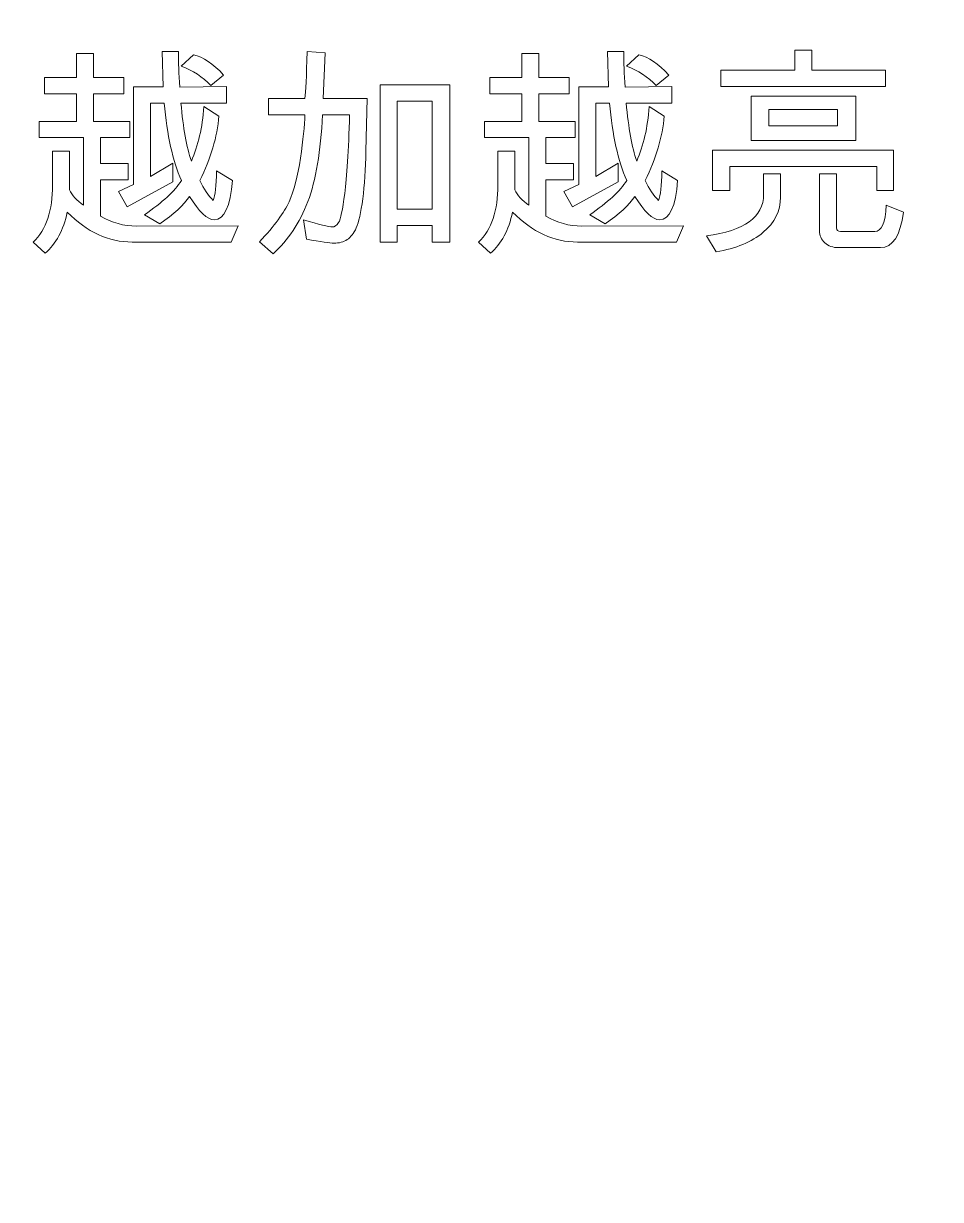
# Model space of a CAD drawing. Header units: millimetres. Extents: x 323 to 983, y 59 to 560.
# Drawn here: x 520.01 to 554.33, y 163.19 to 207.17 of the extents above; entities that cross this region are included whole.
import ezdxf

# ---------------------------------------------------------------- set-up
doc = ezdxf.new("R2010")
doc.units = ezdxf.units.MM
doc.header["$MEASUREMENT"] = 0
doc.layers.add('layer 1', color=7, linetype='Continuous')

msp = doc.modelspace()

# ---------------------------------------------------------------- linework, layer by layer
at = {"layer": 'layer 1', "color": 142, "lineweight": 9}
msp.add_open_spline([(332.7743, 558.5647), (332.7743, 558.5647), (612.7743, 558.5647), (612.7743, 558.5647), (612.7743, 558.5647), (615.4248, 558.5664), (617.9674, 557.5151), (619.8428, 555.6421), (619.8428, 555.6421), (621.7182, 553.7691), (622.7727, 551.2152), (622.7743, 548.5647), (622.7743, 548.5647), (622.7743, 548.5647), (622.7743, 68.5647), (622.7743, 68.5647), (622.7743, 68.5647), (622.776, 65.9143), (621.7247, 63.3717), (619.8517, 61.4963), (619.8517, 61.4963), (617.9787, 59.6209), (615.4248, 58.5664), (612.7743, 58.5647), (612.7743, 58.5647), (612.7743, 58.5647), (332.7743, 58.5647), (332.7743, 58.5647), (332.7743, 58.5647), (330.1239, 58.5631), (327.5813, 59.6144), (325.7059, 61.4873), (325.7059, 61.4873), (323.8305, 63.3603), (322.776, 65.9143), (322.7743, 68.5647), (322.7743, 68.5647), (322.7743, 68.5647), (322.7743, 548.5647), (322.7743, 548.5647), (322.7743, 548.5647), (322.7727, 551.2152), (323.824, 553.7578), (325.6969, 555.6332), (325.6969, 555.6332), (327.5699, 557.5086), (330.1239, 558.5631), (332.7743, 558.5647)], degree=3, knots=[0, 0, 0, 0, 0.0833333, 0.0833333, 0.0833333, 0.0833333, 0.1666667, 0.1666667, 0.1666667, 0.1666667, 0.25, 0.25, 0.25, 0.25, 0.3333333, 0.3333333, 0.3333333, 0.3333333, 0.4166667, 0.4166667, 0.4166667, 0.4166667, 0.5, 0.5, 0.5, 0.5, 0.5833333, 0.5833333, 0.5833333, 0.5833333, 0.6666667, 0.6666667, 0.6666667, 0.6666667, 0.75, 0.75, 0.75, 0.75, 0.8333333, 0.8333333, 0.8333333, 0.8333333, 0.9166667, 0.9166667, 0.9166667, 0.9166667, 1, 1, 1, 1], dxfattribs=at)
at = {"layer": 'layer 1', "lineweight": 9}
for points, knots in [([(528.0402, 199.6044), (528.0402, 199.6044), (527.7764, 198.9975), (527.7764, 198.9975), (527.7764, 198.9975), (527.7764, 198.9975), (524.0819, 198.9975), (524.0819, 198.9975), (524.0819, 198.9975), (523.1944, 198.9975), (522.3833, 199.3725), (521.6486, 200.1211), (521.6486, 200.1211), (521.5014, 199.4433), (521.225, 198.9294), (520.8181, 198.5794), (520.8181, 198.5794), (520.8181, 198.5794), (520.375, 198.9906), (520.375, 198.9906), (520.375, 198.9906), (520.8583, 199.4697), (521.0986, 200.1836), (521.0986, 201.1308), (521.0986, 201.1308), (521.0986, 201.1308), (521.0986, 202.3961), (521.0986, 202.3961), (521.0986, 202.3961), (521.0986, 202.3961), (521.7333, 202.3961), (521.7333, 202.3961), (521.7333, 202.3961), (521.7333, 202.3961), (521.7333, 200.9558), (521.7333, 200.9558), (521.7333, 200.9558), (521.8208, 200.7489), (521.9958, 200.5558), (522.2583, 200.3739), (522.2583, 200.3739), (522.2583, 200.3739), (522.2583, 202.9044), (522.2583, 202.9044), (522.2583, 202.9044), (522.2583, 202.9044), (520.5986, 202.9044), (520.5986, 202.9044), (520.5986, 202.9044), (520.5986, 202.9044), (520.5986, 203.5141), (520.5986, 203.5141), (520.5986, 203.5141), (520.5986, 203.5141), (521.9903, 203.5141), (521.9903, 203.5141), (521.9903, 203.5141), (521.9903, 203.5141), (521.9903, 204.5489), (521.9903, 204.5489), (521.9903, 204.5489), (521.9903, 204.5489), (520.7903, 204.5489), (520.7903, 204.5489), (520.7903, 204.5489), (520.7903, 204.5489), (520.7903, 205.1544), (520.7903, 205.1544), (520.7903, 205.1544), (520.7903, 205.1544), (521.9903, 205.1544), (521.9903, 205.1544), (521.9903, 205.1544), (521.9903, 205.1544), (521.9903, 206.0572), (521.9903, 206.0572), (521.9903, 206.0572), (521.9903, 206.0572), (522.625, 206.0572), (522.625, 206.0572), (522.625, 206.0572), (522.625, 206.0572), (522.625, 205.1544), (522.625, 205.1544), (522.625, 205.1544), (522.625, 205.1544), (523.7597, 205.1544), (523.7597, 205.1544), (523.7597, 205.1544), (523.7597, 205.1544), (523.7597, 204.5489), (523.7597, 204.5489), (523.7597, 204.5489), (523.7597, 204.5489), (522.625, 204.5489), (522.625, 204.5489), (522.625, 204.5489), (522.625, 204.5489), (522.625, 203.5141), (522.625, 203.5141), (522.625, 203.5141), (522.625, 203.5141), (523.9917, 203.5141), (523.9917, 203.5141), (523.9917, 203.5141), (523.9917, 203.5141), (523.9917, 202.9044), (523.9917, 202.9044), (523.9917, 202.9044), (523.9917, 202.9044), (522.893, 202.9044), (522.893, 202.9044), (522.893, 202.9044), (522.893, 202.9044), (522.893, 201.9322), (522.893, 201.9322), (522.893, 201.9322), (522.893, 201.9322), (523.9236, 201.9322), (523.9236, 201.9322), (523.9236, 201.9322), (523.9236, 201.9322), (523.9236, 201.3211), (523.9236, 201.3211), (523.9236, 201.3211), (523.9236, 201.3211), (522.893, 201.3211), (522.893, 201.3211), (522.893, 201.3211), (522.893, 201.3211), (522.893, 199.9628), (522.893, 199.9628), (522.893, 199.9628), (523.3222, 199.7183), (523.768, 199.5961), (524.2319, 199.5961), (524.2319, 199.5961), (524.2319, 199.5961), (528.0402, 199.6044), (528.0402, 199.6044)], [0, 0, 0, 0, 0.0285714, 0.0285714, 0.0285714, 0.0285714, 0.0571429, 0.0571429, 0.0571429, 0.0571429, 0.0857143, 0.0857143, 0.0857143, 0.0857143, 0.1142857, 0.1142857, 0.1142857, 0.1142857, 0.1428571, 0.1428571, 0.1428571, 0.1428571, 0.1714286, 0.1714286, 0.1714286, 0.1714286, 0.2, 0.2, 0.2, 0.2, 0.2285714, 0.2285714, 0.2285714, 0.2285714, 0.2571429, 0.2571429, 0.2571429, 0.2571429, 0.2857143, 0.2857143, 0.2857143, 0.2857143, 0.3142857, 0.3142857, 0.3142857, 0.3142857, 0.3428571, 0.3428571, 0.3428571, 0.3428571, 0.3714286, 0.3714286, 0.3714286, 0.3714286, 0.4, 0.4, 0.4, 0.4, 0.4285714, 0.4285714, 0.4285714, 0.4285714, 0.4571429, 0.4571429, 0.4571429, 0.4571429, 0.4857143, 0.4857143, 0.4857143, 0.4857143, 0.5142857, 0.5142857, 0.5142857, 0.5142857, 0.5428571, 0.5428571, 0.5428571, 0.5428571, 0.5714286, 0.5714286, 0.5714286, 0.5714286, 0.6, 0.6, 0.6, 0.6, 0.6285714, 0.6285714, 0.6285714, 0.6285714, 0.6571429, 0.6571429, 0.6571429, 0.6571429, 0.6857143, 0.6857143, 0.6857143, 0.6857143, 0.7142857, 0.7142857, 0.7142857, 0.7142857, 0.7428571, 0.7428571, 0.7428571, 0.7428571, 0.7714286, 0.7714286, 0.7714286, 0.7714286, 0.8, 0.8, 0.8, 0.8, 0.8285714, 0.8285714, 0.8285714, 0.8285714, 0.8571429, 0.8571429, 0.8571429, 0.8571429, 0.8857143, 0.8857143, 0.8857143, 0.8857143, 0.9142857, 0.9142857, 0.9142857, 0.9142857, 0.9428571, 0.9428571, 0.9428571, 0.9428571, 0.9714286, 0.9714286, 0.9714286, 0.9714286, 1, 1, 1, 1]), ([(527.825, 201.3058), (527.75, 200.3239), (527.5236, 199.8322), (527.15, 199.8322), (527.15, 199.8322), (526.8833, 199.8322), (526.5764, 200.1239), (526.2264, 200.7072), (526.2264, 200.7072), (526.0041, 200.3836), (525.6305, 200.0419), (525.1069, 199.6822), (525.1069, 199.6822), (525.1069, 199.6822), (524.5333, 200.0239), (524.5333, 200.0239), (524.5333, 200.0239), (525.2111, 200.4794), (525.6722, 200.9044), (525.9166, 201.2975), (525.9166, 201.2975), (525.5972, 202.0294), (525.3819, 202.9961), (525.2736, 204.1989), (525.2736, 204.1989), (525.2736, 204.1989), (524.7569, 204.1989), (524.7569, 204.1989), (524.7569, 204.1989), (524.7569, 204.1989), (524.7569, 201.4475), (524.7569, 201.4475), (524.7569, 201.4475), (524.7569, 201.4475), (525.6, 201.9475), (525.6, 201.9475), (525.6, 201.9475), (525.6, 201.9475), (525.6, 201.2489), (525.6, 201.2489), (525.6, 201.2489), (525.6, 201.2489), (523.8903, 200.3128), (523.8903, 200.3128), (523.8903, 200.3128), (523.8903, 200.3128), (523.5653, 200.8905), (523.5653, 200.8905), (523.5653, 200.8905), (523.5653, 200.8905), (524.1264, 201.1544), (524.1264, 201.1544), (524.1264, 201.1544), (524.1264, 201.1544), (524.1264, 204.8044), (524.1264, 204.8044), (524.1264, 204.8044), (524.1264, 204.8044), (525.2333, 204.8044), (525.2333, 204.8044), (525.2333, 204.8044), (525.2333, 204.8044), (525.193, 206.1308), (525.193, 206.1308), (525.193, 206.1308), (525.193, 206.1308), (525.8069, 206.1308), (525.8069, 206.1308), (525.8069, 206.1308), (525.8069, 205.7266), (525.825, 205.2822), (525.8597, 204.7961), (525.8597, 204.7961), (525.8597, 204.7961), (527.6014, 204.8128), (527.6014, 204.8128), (527.6014, 204.8128), (527.6014, 204.8128), (527.6014, 204.1989), (527.6014, 204.1989), (527.6014, 204.1989), (527.6014, 204.1989), (525.9, 204.1989), (525.9, 204.1989), (525.9, 204.1989), (525.9847, 203.2655), (526.1153, 202.5419), (526.2916, 202.0294), (526.2916, 202.0294), (526.5458, 202.6044), (526.7028, 203.2822), (526.7597, 204.0641), (526.7597, 204.0641), (526.7597, 204.0641), (527.325, 203.7141), (527.325, 203.7141), (527.325, 203.7141), (527.2569, 202.9378), (527.018, 202.1322), (526.6083, 201.2975), (526.6083, 201.2975), (526.7611, 200.9822), (526.9278, 200.735), (527.1097, 200.5572), (527.1097, 200.5572), (527.1819, 200.7308), (527.225, 201.0989), (527.2347, 201.6628), (527.2347, 201.6628), (527.2347, 201.6628), (527.825, 201.3058), (527.825, 201.3058)], [0, 0, 0, 0, 0.0357143, 0.0357143, 0.0357143, 0.0357143, 0.0714286, 0.0714286, 0.0714286, 0.0714286, 0.1071429, 0.1071429, 0.1071429, 0.1071429, 0.1428571, 0.1428571, 0.1428571, 0.1428571, 0.1785714, 0.1785714, 0.1785714, 0.1785714, 0.2142857, 0.2142857, 0.2142857, 0.2142857, 0.25, 0.25, 0.25, 0.25, 0.2857143, 0.2857143, 0.2857143, 0.2857143, 0.3214286, 0.3214286, 0.3214286, 0.3214286, 0.3571429, 0.3571429, 0.3571429, 0.3571429, 0.3928571, 0.3928571, 0.3928571, 0.3928571, 0.4285714, 0.4285714, 0.4285714, 0.4285714, 0.4642857, 0.4642857, 0.4642857, 0.4642857, 0.5, 0.5, 0.5, 0.5, 0.5357143, 0.5357143, 0.5357143, 0.5357143, 0.5714286, 0.5714286, 0.5714286, 0.5714286, 0.6071429, 0.6071429, 0.6071429, 0.6071429, 0.6428571, 0.6428571, 0.6428571, 0.6428571, 0.6785714, 0.6785714, 0.6785714, 0.6785714, 0.7142857, 0.7142857, 0.7142857, 0.7142857, 0.75, 0.75, 0.75, 0.75, 0.7857143, 0.7857143, 0.7857143, 0.7857143, 0.8214286, 0.8214286, 0.8214286, 0.8214286, 0.8571429, 0.8571429, 0.8571429, 0.8571429, 0.8928571, 0.8928571, 0.8928571, 0.8928571, 0.9285714, 0.9285714, 0.9285714, 0.9285714, 0.9642857, 0.9642857, 0.9642857, 0.9642857, 1, 1, 1, 1]), ([(527.5, 205.2475), (527.5, 205.2475), (527.0236, 204.8489), (527.0236, 204.8489), (527.0236, 204.8489), (526.7166, 205.1808), (526.3458, 205.4211), (525.9083, 205.5739), (525.9083, 205.5739), (525.9083, 205.5739), (526.3764, 206.0044), (526.3764, 206.0044), (526.3764, 206.0044), (526.7236, 205.9211), (527.0986, 205.6683), (527.5, 205.2475)], [0, 0, 0, 0, 0.25, 0.25, 0.25, 0.25, 0.5, 0.5, 0.5, 0.5, 0.75, 0.75, 0.75, 0.75, 1, 1, 1, 1]), ([(532.8666, 204.3739), (532.8666, 204.3739), (532.8263, 202.3961), (532.8263, 202.3961), (532.8263, 202.3961), (532.8124, 201.7253), (532.7722, 201.1322), (532.7041, 200.6155), (532.7041, 200.6155), (532.6361, 200.0989), (532.5555, 199.7378), (532.4638, 199.5308), (532.4638, 199.5308), (532.3722, 199.3253), (532.2569, 199.1781), (532.1208, 199.0892), (532.1208, 199.0892), (531.9833, 199.0017), (531.818, 198.9572), (531.6263, 198.9572), (531.6263, 198.9572), (531.4763, 198.9572), (531.1347, 199.0058), (530.6, 199.1044), (530.6, 199.1044), (530.6, 199.1044), (530.4902, 199.8322), (530.4902, 199.8322), (530.4902, 199.8322), (531.0763, 199.6531), (531.4347, 199.5642), (531.5652, 199.5642), (531.5652, 199.5642), (531.6486, 199.5642), (531.7277, 199.6197), (531.8027, 199.7322), (531.8027, 199.7322), (531.8777, 199.8447), (531.9541, 200.2072), (532.0333, 200.8169), (532.0333, 200.8169), (532.1111, 201.4267), (532.1722, 202.41), (532.2152, 203.7628), (532.2152, 203.7628), (532.2152, 203.7628), (531.1986, 203.7628), (531.1986, 203.7628), (531.1986, 203.7628), (531.1361, 202.3933), (530.9541, 201.31), (530.6513, 200.5142), (530.6513, 200.5142), (530.3486, 199.7183), (529.9152, 199.0669), (529.3514, 198.5628), (529.3514, 198.5628), (529.3514, 198.5628), (528.843, 199.0058), (528.843, 199.0058), (528.843, 199.0058), (529.4014, 199.6058), (529.7722, 200.1072), (529.9527, 200.51), (529.9527, 200.51), (530.1347, 200.9128), (530.275, 201.4544), (530.3722, 202.135), (530.3722, 202.135), (530.4708, 202.8155), (530.5277, 203.3586), (530.543, 203.7628), (530.543, 203.7628), (530.543, 203.7628), (529.1764, 203.7628), (529.1764, 203.7628), (529.1764, 203.7628), (529.1764, 203.7628), (529.1764, 204.3739), (529.1764, 204.3739), (529.1764, 204.3739), (529.1764, 204.3739), (530.543, 204.3739), (530.543, 204.3739), (530.543, 204.3739), (530.5736, 204.6086), (530.6, 205.1919), (530.625, 206.1225), (530.625, 206.1225), (530.625, 206.1225), (531.3, 206.0739), (531.3, 206.0739), (531.3, 206.0739), (531.3, 206.0739), (531.2263, 204.3739), (531.2263, 204.3739), (531.2263, 204.3739), (531.2263, 204.3739), (532.8666, 204.3739), (532.8666, 204.3739)], [0, 0, 0, 0, 0.04, 0.04, 0.04, 0.04, 0.08, 0.08, 0.08, 0.08, 0.12, 0.12, 0.12, 0.12, 0.16, 0.16, 0.16, 0.16, 0.2, 0.2, 0.2, 0.2, 0.24, 0.24, 0.24, 0.24, 0.28, 0.28, 0.28, 0.28, 0.32, 0.32, 0.32, 0.32, 0.36, 0.36, 0.36, 0.36, 0.4, 0.4, 0.4, 0.4, 0.44, 0.44, 0.44, 0.44, 0.48, 0.48, 0.48, 0.48, 0.52, 0.52, 0.52, 0.52, 0.56, 0.56, 0.56, 0.56, 0.6, 0.6, 0.6, 0.6, 0.64, 0.64, 0.64, 0.64, 0.68, 0.68, 0.68, 0.68, 0.72, 0.72, 0.72, 0.72, 0.76, 0.76, 0.76, 0.76, 0.8, 0.8, 0.8, 0.8, 0.84, 0.84, 0.84, 0.84, 0.88, 0.88, 0.88, 0.88, 0.92, 0.92, 0.92, 0.92, 0.96, 0.96, 0.96, 0.96, 1, 1, 1, 1]), ([(544.7068, 199.6044), (544.7068, 199.6044), (544.443, 198.9975), (544.443, 198.9975), (544.443, 198.9975), (544.443, 198.9975), (540.7485, 198.9975), (540.7485, 198.9975), (540.7485, 198.9975), (539.861, 198.9975), (539.0499, 199.3725), (538.3152, 200.1211), (538.3152, 200.1211), (538.168, 199.4433), (537.8916, 198.9294), (537.4847, 198.5794), (537.4847, 198.5794), (537.4847, 198.5794), (537.0416, 198.9906), (537.0416, 198.9906), (537.0416, 198.9906), (537.5249, 199.4697), (537.7652, 200.1836), (537.7652, 201.1308), (537.7652, 201.1308), (537.7652, 201.1308), (537.7652, 202.3961), (537.7652, 202.3961), (537.7652, 202.3961), (537.7652, 202.3961), (538.3999, 202.3961), (538.3999, 202.3961), (538.3999, 202.3961), (538.3999, 202.3961), (538.3999, 200.9558), (538.3999, 200.9558), (538.3999, 200.9558), (538.4874, 200.7489), (538.6624, 200.5558), (538.9249, 200.3739), (538.9249, 200.3739), (538.9249, 200.3739), (538.9249, 202.9044), (538.9249, 202.9044), (538.9249, 202.9044), (538.9249, 202.9044), (537.2652, 202.9044), (537.2652, 202.9044), (537.2652, 202.9044), (537.2652, 202.9044), (537.2652, 203.5141), (537.2652, 203.5141), (537.2652, 203.5141), (537.2652, 203.5141), (538.6569, 203.5141), (538.6569, 203.5141), (538.6569, 203.5141), (538.6569, 203.5141), (538.6569, 204.5489), (538.6569, 204.5489), (538.6569, 204.5489), (538.6569, 204.5489), (537.4569, 204.5489), (537.4569, 204.5489), (537.4569, 204.5489), (537.4569, 204.5489), (537.4569, 205.1544), (537.4569, 205.1544), (537.4569, 205.1544), (537.4569, 205.1544), (538.6569, 205.1544), (538.6569, 205.1544), (538.6569, 205.1544), (538.6569, 205.1544), (538.6569, 206.0572), (538.6569, 206.0572), (538.6569, 206.0572), (538.6569, 206.0572), (539.2916, 206.0572), (539.2916, 206.0572), (539.2916, 206.0572), (539.2916, 206.0572), (539.2916, 205.1544), (539.2916, 205.1544), (539.2916, 205.1544), (539.2916, 205.1544), (540.4263, 205.1544), (540.4263, 205.1544), (540.4263, 205.1544), (540.4263, 205.1544), (540.4263, 204.5489), (540.4263, 204.5489), (540.4263, 204.5489), (540.4263, 204.5489), (539.2916, 204.5489), (539.2916, 204.5489), (539.2916, 204.5489), (539.2916, 204.5489), (539.2916, 203.5141), (539.2916, 203.5141), (539.2916, 203.5141), (539.2916, 203.5141), (540.6583, 203.5141), (540.6583, 203.5141), (540.6583, 203.5141), (540.6583, 203.5141), (540.6583, 202.9044), (540.6583, 202.9044), (540.6583, 202.9044), (540.6583, 202.9044), (539.5596, 202.9044), (539.5596, 202.9044), (539.5596, 202.9044), (539.5596, 202.9044), (539.5596, 201.9322), (539.5596, 201.9322), (539.5596, 201.9322), (539.5596, 201.9322), (540.5902, 201.9322), (540.5902, 201.9322), (540.5902, 201.9322), (540.5902, 201.9322), (540.5902, 201.3211), (540.5902, 201.3211), (540.5902, 201.3211), (540.5902, 201.3211), (539.5596, 201.3211), (539.5596, 201.3211), (539.5596, 201.3211), (539.5596, 201.3211), (539.5596, 199.9628), (539.5596, 199.9628), (539.5596, 199.9628), (539.9888, 199.7183), (540.4346, 199.5961), (540.8985, 199.5961), (540.8985, 199.5961), (540.8985, 199.5961), (544.7068, 199.6044), (544.7068, 199.6044)], [0, 0, 0, 0, 0.0285714, 0.0285714, 0.0285714, 0.0285714, 0.0571429, 0.0571429, 0.0571429, 0.0571429, 0.0857143, 0.0857143, 0.0857143, 0.0857143, 0.1142857, 0.1142857, 0.1142857, 0.1142857, 0.1428571, 0.1428571, 0.1428571, 0.1428571, 0.1714286, 0.1714286, 0.1714286, 0.1714286, 0.2, 0.2, 0.2, 0.2, 0.2285714, 0.2285714, 0.2285714, 0.2285714, 0.2571429, 0.2571429, 0.2571429, 0.2571429, 0.2857143, 0.2857143, 0.2857143, 0.2857143, 0.3142857, 0.3142857, 0.3142857, 0.3142857, 0.3428571, 0.3428571, 0.3428571, 0.3428571, 0.3714286, 0.3714286, 0.3714286, 0.3714286, 0.4, 0.4, 0.4, 0.4, 0.4285714, 0.4285714, 0.4285714, 0.4285714, 0.4571429, 0.4571429, 0.4571429, 0.4571429, 0.4857143, 0.4857143, 0.4857143, 0.4857143, 0.5142857, 0.5142857, 0.5142857, 0.5142857, 0.5428571, 0.5428571, 0.5428571, 0.5428571, 0.5714286, 0.5714286, 0.5714286, 0.5714286, 0.6, 0.6, 0.6, 0.6, 0.6285714, 0.6285714, 0.6285714, 0.6285714, 0.6571429, 0.6571429, 0.6571429, 0.6571429, 0.6857143, 0.6857143, 0.6857143, 0.6857143, 0.7142857, 0.7142857, 0.7142857, 0.7142857, 0.7428571, 0.7428571, 0.7428571, 0.7428571, 0.7714286, 0.7714286, 0.7714286, 0.7714286, 0.8, 0.8, 0.8, 0.8, 0.8285714, 0.8285714, 0.8285714, 0.8285714, 0.8571429, 0.8571429, 0.8571429, 0.8571429, 0.8857143, 0.8857143, 0.8857143, 0.8857143, 0.9142857, 0.9142857, 0.9142857, 0.9142857, 0.9428571, 0.9428571, 0.9428571, 0.9428571, 0.9714286, 0.9714286, 0.9714286, 0.9714286, 1, 1, 1, 1]), ([(544.4916, 201.3058), (544.4166, 200.3239), (544.1902, 199.8322), (543.8166, 199.8322), (543.8166, 199.8322), (543.5499, 199.8322), (543.243, 200.1239), (542.893, 200.7072), (542.893, 200.7072), (542.6707, 200.3836), (542.2971, 200.0419), (541.7735, 199.6822), (541.7735, 199.6822), (541.7735, 199.6822), (541.1999, 200.0239), (541.1999, 200.0239), (541.1999, 200.0239), (541.8777, 200.4794), (542.3388, 200.9044), (542.5832, 201.2975), (542.5832, 201.2975), (542.2638, 202.0294), (542.0485, 202.9961), (541.9402, 204.1989), (541.9402, 204.1989), (541.9402, 204.1989), (541.4235, 204.1989), (541.4235, 204.1989), (541.4235, 204.1989), (541.4235, 204.1989), (541.4235, 201.4475), (541.4235, 201.4475), (541.4235, 201.4475), (541.4235, 201.4475), (542.2666, 201.9475), (542.2666, 201.9475), (542.2666, 201.9475), (542.2666, 201.9475), (542.2666, 201.2489), (542.2666, 201.2489), (542.2666, 201.2489), (542.2666, 201.2489), (540.5569, 200.3128), (540.5569, 200.3128), (540.5569, 200.3128), (540.5569, 200.3128), (540.2319, 200.8905), (540.2319, 200.8905), (540.2319, 200.8905), (540.2319, 200.8905), (540.793, 201.1544), (540.793, 201.1544), (540.793, 201.1544), (540.793, 201.1544), (540.793, 204.8044), (540.793, 204.8044), (540.793, 204.8044), (540.793, 204.8044), (541.8999, 204.8044), (541.8999, 204.8044), (541.8999, 204.8044), (541.8999, 204.8044), (541.8596, 206.1308), (541.8596, 206.1308), (541.8596, 206.1308), (541.8596, 206.1308), (542.4735, 206.1308), (542.4735, 206.1308), (542.4735, 206.1308), (542.4735, 205.7266), (542.4916, 205.2822), (542.5263, 204.7961), (542.5263, 204.7961), (542.5263, 204.7961), (544.268, 204.8128), (544.268, 204.8128), (544.268, 204.8128), (544.268, 204.8128), (544.268, 204.1989), (544.268, 204.1989), (544.268, 204.1989), (544.268, 204.1989), (542.5666, 204.1989), (542.5666, 204.1989), (542.5666, 204.1989), (542.6513, 203.2655), (542.7819, 202.5419), (542.9582, 202.0294), (542.9582, 202.0294), (543.2124, 202.6044), (543.3694, 203.2822), (543.4263, 204.0641), (543.4263, 204.0641), (543.4263, 204.0641), (543.9916, 203.7141), (543.9916, 203.7141), (543.9916, 203.7141), (543.9235, 202.9378), (543.6846, 202.1322), (543.2749, 201.2975), (543.2749, 201.2975), (543.4277, 200.9822), (543.5944, 200.735), (543.7763, 200.5572), (543.7763, 200.5572), (543.8485, 200.7308), (543.8916, 201.0989), (543.9013, 201.6628), (543.9013, 201.6628), (543.9013, 201.6628), (544.4916, 201.3058), (544.4916, 201.3058)], [0, 0, 0, 0, 0.0357143, 0.0357143, 0.0357143, 0.0357143, 0.0714286, 0.0714286, 0.0714286, 0.0714286, 0.1071429, 0.1071429, 0.1071429, 0.1071429, 0.1428571, 0.1428571, 0.1428571, 0.1428571, 0.1785714, 0.1785714, 0.1785714, 0.1785714, 0.2142857, 0.2142857, 0.2142857, 0.2142857, 0.25, 0.25, 0.25, 0.25, 0.2857143, 0.2857143, 0.2857143, 0.2857143, 0.3214286, 0.3214286, 0.3214286, 0.3214286, 0.3571429, 0.3571429, 0.3571429, 0.3571429, 0.3928571, 0.3928571, 0.3928571, 0.3928571, 0.4285714, 0.4285714, 0.4285714, 0.4285714, 0.4642857, 0.4642857, 0.4642857, 0.4642857, 0.5, 0.5, 0.5, 0.5, 0.5357143, 0.5357143, 0.5357143, 0.5357143, 0.5714286, 0.5714286, 0.5714286, 0.5714286, 0.6071429, 0.6071429, 0.6071429, 0.6071429, 0.6428571, 0.6428571, 0.6428571, 0.6428571, 0.6785714, 0.6785714, 0.6785714, 0.6785714, 0.7142857, 0.7142857, 0.7142857, 0.7142857, 0.75, 0.75, 0.75, 0.75, 0.7857143, 0.7857143, 0.7857143, 0.7857143, 0.8214286, 0.8214286, 0.8214286, 0.8214286, 0.8571429, 0.8571429, 0.8571429, 0.8571429, 0.8928571, 0.8928571, 0.8928571, 0.8928571, 0.9285714, 0.9285714, 0.9285714, 0.9285714, 0.9642857, 0.9642857, 0.9642857, 0.9642857, 1, 1, 1, 1]), ([(544.1666, 205.2475), (544.1666, 205.2475), (543.6902, 204.8489), (543.6902, 204.8489), (543.6902, 204.8489), (543.3832, 205.1808), (543.0124, 205.4211), (542.5749, 205.5739), (542.5749, 205.5739), (542.5749, 205.5739), (543.043, 206.0044), (543.043, 206.0044), (543.043, 206.0044), (543.3902, 205.9211), (543.7652, 205.6683), (544.1666, 205.2475)], [0, 0, 0, 0, 0.25, 0.25, 0.25, 0.25, 0.5, 0.5, 0.5, 0.5, 0.75, 0.75, 0.75, 0.75, 1, 1, 1, 1]), ([(552.2763, 204.8128), (552.2763, 204.8128), (546.1068, 204.8128), (546.1068, 204.8128), (546.1068, 204.8128), (546.1068, 204.8128), (546.1068, 205.4225), (546.1068, 205.4225), (546.1068, 205.4225), (546.1068, 205.4225), (548.8735, 205.4225), (548.8735, 205.4225), (548.8735, 205.4225), (548.8735, 205.4225), (548.8735, 206.1794), (548.8735, 206.1794), (548.8735, 206.1794), (548.8735, 206.1794), (549.5096, 206.1794), (549.5096, 206.1794), (549.5096, 206.1794), (549.5096, 206.1794), (549.5096, 205.4225), (549.5096, 205.4225), (549.5096, 205.4225), (549.5096, 205.4225), (552.2763, 205.4225), (552.2763, 205.4225), (552.2763, 205.4225), (552.2763, 205.4225), (552.2763, 204.8128), (552.2763, 204.8128)], [0, 0, 0, 0, 0.125, 0.125, 0.125, 0.125, 0.25, 0.25, 0.25, 0.25, 0.375, 0.375, 0.375, 0.375, 0.5, 0.5, 0.5, 0.5, 0.625, 0.625, 0.625, 0.625, 0.75, 0.75, 0.75, 0.75, 0.875, 0.875, 0.875, 0.875, 1, 1, 1, 1]), ([(535.968, 198.9906), (535.968, 198.9906), (535.3083, 198.9906), (535.3083, 198.9906), (535.3083, 198.9906), (535.3083, 198.9906), (535.3083, 199.6211), (535.3083, 199.6211), (535.3083, 199.6211), (535.3083, 199.6211), (533.9902, 199.6211), (533.9902, 199.6211), (533.9902, 199.6211), (533.9902, 199.6211), (533.9902, 198.9906), (533.9902, 198.9906), (533.9902, 198.9906), (533.9902, 198.9906), (533.3597, 198.9906), (533.3597, 198.9906), (533.3597, 198.9906), (533.3597, 198.9906), (533.3597, 204.8739), (533.3597, 204.8739), (533.3597, 204.8739), (533.3597, 204.8739), (535.968, 204.8739), (535.968, 204.8739), (535.968, 204.8739), (535.968, 204.8739), (535.968, 198.9906), (535.968, 198.9906)], [0, 0, 0, 0, 0.125, 0.125, 0.125, 0.125, 0.25, 0.25, 0.25, 0.25, 0.375, 0.375, 0.375, 0.375, 0.5, 0.5, 0.5, 0.5, 0.625, 0.625, 0.625, 0.625, 0.75, 0.75, 0.75, 0.75, 0.875, 0.875, 0.875, 0.875, 1, 1, 1, 1]), ([(535.3083, 200.2308), (535.3083, 200.2308), (535.3083, 204.2628), (535.3083, 204.2628), (535.3083, 204.2628), (535.3083, 204.2628), (533.9902, 204.2628), (533.9902, 204.2628), (533.9902, 204.2628), (533.9902, 204.2628), (533.9902, 200.2308), (533.9902, 200.2308), (533.9902, 200.2308), (533.9902, 200.2308), (535.3083, 200.2308), (535.3083, 200.2308)], [0, 0, 0, 0, 0.25, 0.25, 0.25, 0.25, 0.5, 0.5, 0.5, 0.5, 0.75, 0.75, 0.75, 0.75, 1, 1, 1, 1]), ([(551.1652, 202.7989), (551.1652, 202.7989), (547.2429, 202.7989), (547.2429, 202.7989), (547.2429, 202.7989), (547.2429, 202.7989), (547.2429, 204.4544), (547.2429, 204.4544), (547.2429, 204.4544), (547.2429, 204.4544), (551.1652, 204.4544), (551.1652, 204.4544), (551.1652, 204.4544), (551.1652, 204.4544), (551.1652, 202.7989), (551.1652, 202.7989)], [0, 0, 0, 0, 0.25, 0.25, 0.25, 0.25, 0.5, 0.5, 0.5, 0.5, 0.75, 0.75, 0.75, 0.75, 1, 1, 1, 1]), ([(550.4735, 203.3475), (550.4735, 203.3475), (550.4735, 203.9544), (550.4735, 203.9544), (550.4735, 203.9544), (550.4735, 203.9544), (547.9096, 203.9544), (547.9096, 203.9544), (547.9096, 203.9544), (547.9096, 203.9544), (547.9096, 203.3475), (547.9096, 203.3475), (547.9096, 203.3475), (547.9096, 203.3475), (550.4735, 203.3475), (550.4735, 203.3475)], [0, 0, 0, 0, 0.25, 0.25, 0.25, 0.25, 0.5, 0.5, 0.5, 0.5, 0.75, 0.75, 0.75, 0.75, 1, 1, 1, 1]), ([(552.5735, 200.9308), (552.5735, 200.9308), (551.9499, 200.9308), (551.9499, 200.9308), (551.9499, 200.9308), (551.9499, 200.9308), (551.9499, 201.8225), (551.9499, 201.8225), (551.9499, 201.8225), (551.9499, 201.8225), (546.4416, 201.8225), (546.4416, 201.8225), (546.4416, 201.8225), (546.4416, 201.8225), (546.4416, 200.9308), (546.4416, 200.9308), (546.4416, 200.9308), (546.4416, 200.9308), (545.7985, 200.9308), (545.7985, 200.9308), (545.7985, 200.9308), (545.7985, 200.9308), (545.7985, 202.4322), (545.7985, 202.4322), (545.7985, 202.4322), (545.7985, 202.4322), (552.5735, 202.4322), (552.5735, 202.4322), (552.5735, 202.4322), (552.5735, 202.4322), (552.5735, 200.9308), (552.5735, 200.9308)], [0, 0, 0, 0, 0.125, 0.125, 0.125, 0.125, 0.25, 0.25, 0.25, 0.25, 0.375, 0.375, 0.375, 0.375, 0.5, 0.5, 0.5, 0.5, 0.625, 0.625, 0.625, 0.625, 0.75, 0.75, 0.75, 0.75, 0.875, 0.875, 0.875, 0.875, 1, 1, 1, 1]), ([(548.3416, 200.6822), (548.3416, 200.1642), (548.1249, 199.7253), (547.6943, 199.3642), (547.6943, 199.3642), (547.2624, 199.0031), (546.6749, 198.76), (545.9318, 198.6322), (545.9318, 198.6322), (545.9318, 198.6322), (545.5666, 199.2294), (545.5666, 199.2294), (545.5666, 199.2294), (546.9929, 199.4142), (547.7068, 199.9336), (547.7068, 200.7892), (547.7068, 200.7892), (547.7068, 200.7892), (547.7068, 201.5572), (547.7068, 201.5572), (547.7068, 201.5572), (547.7068, 201.5572), (548.3416, 201.5572), (548.3416, 201.5572), (548.3416, 201.5572), (548.3416, 201.5572), (548.3416, 200.6822), (548.3416, 200.6822)], [0, 0, 0, 0, 0.1428571, 0.1428571, 0.1428571, 0.1428571, 0.2857143, 0.2857143, 0.2857143, 0.2857143, 0.4285714, 0.4285714, 0.4285714, 0.4285714, 0.5714286, 0.5714286, 0.5714286, 0.5714286, 0.7142857, 0.7142857, 0.7142857, 0.7142857, 0.8571429, 0.8571429, 0.8571429, 0.8571429, 1, 1, 1, 1]), ([(552.9429, 200.1211), (552.8263, 199.2336), (552.5401, 198.7906), (552.0846, 198.7906), (552.0846, 198.7906), (552.0846, 198.7906), (550.5179, 198.7906), (550.5179, 198.7906), (550.5179, 198.7906), (550.304, 198.7906), (550.1304, 198.8517), (549.9999, 198.9739), (549.9999, 198.9739), (549.8679, 199.0961), (549.8013, 199.2475), (549.8013, 199.4294), (549.8013, 199.4294), (549.8013, 199.4294), (549.8013, 201.5572), (549.8013, 201.5572), (549.8013, 201.5572), (549.8013, 201.5572), (550.4332, 201.5572), (550.4332, 201.5572), (550.4332, 201.5572), (550.4332, 201.5572), (550.4332, 199.5308), (550.4332, 199.5308), (550.4332, 199.5308), (550.4332, 199.4419), (550.486, 199.3975), (550.5915, 199.3975), (550.5915, 199.3975), (550.5915, 199.3975), (551.8652, 199.3975), (551.8652, 199.3975), (551.8652, 199.3975), (552.1221, 199.3975), (552.2679, 199.7225), (552.2999, 200.3739), (552.2999, 200.3739), (552.2999, 200.3739), (552.9429, 200.1211), (552.9429, 200.1211)], [0, 0, 0, 0, 0.0909091, 0.0909091, 0.0909091, 0.0909091, 0.1818182, 0.1818182, 0.1818182, 0.1818182, 0.2727273, 0.2727273, 0.2727273, 0.2727273, 0.3636364, 0.3636364, 0.3636364, 0.3636364, 0.4545455, 0.4545455, 0.4545455, 0.4545455, 0.5454545, 0.5454545, 0.5454545, 0.5454545, 0.6363636, 0.6363636, 0.6363636, 0.6363636, 0.7272727, 0.7272727, 0.7272727, 0.7272727, 0.8181818, 0.8181818, 0.8181818, 0.8181818, 0.9090909, 0.9090909, 0.9090909, 0.9090909, 1, 1, 1, 1])]:
    msp.add_open_spline(points, degree=3, knots=knots, dxfattribs=at)

doc.saveas('drawing.dxf')
